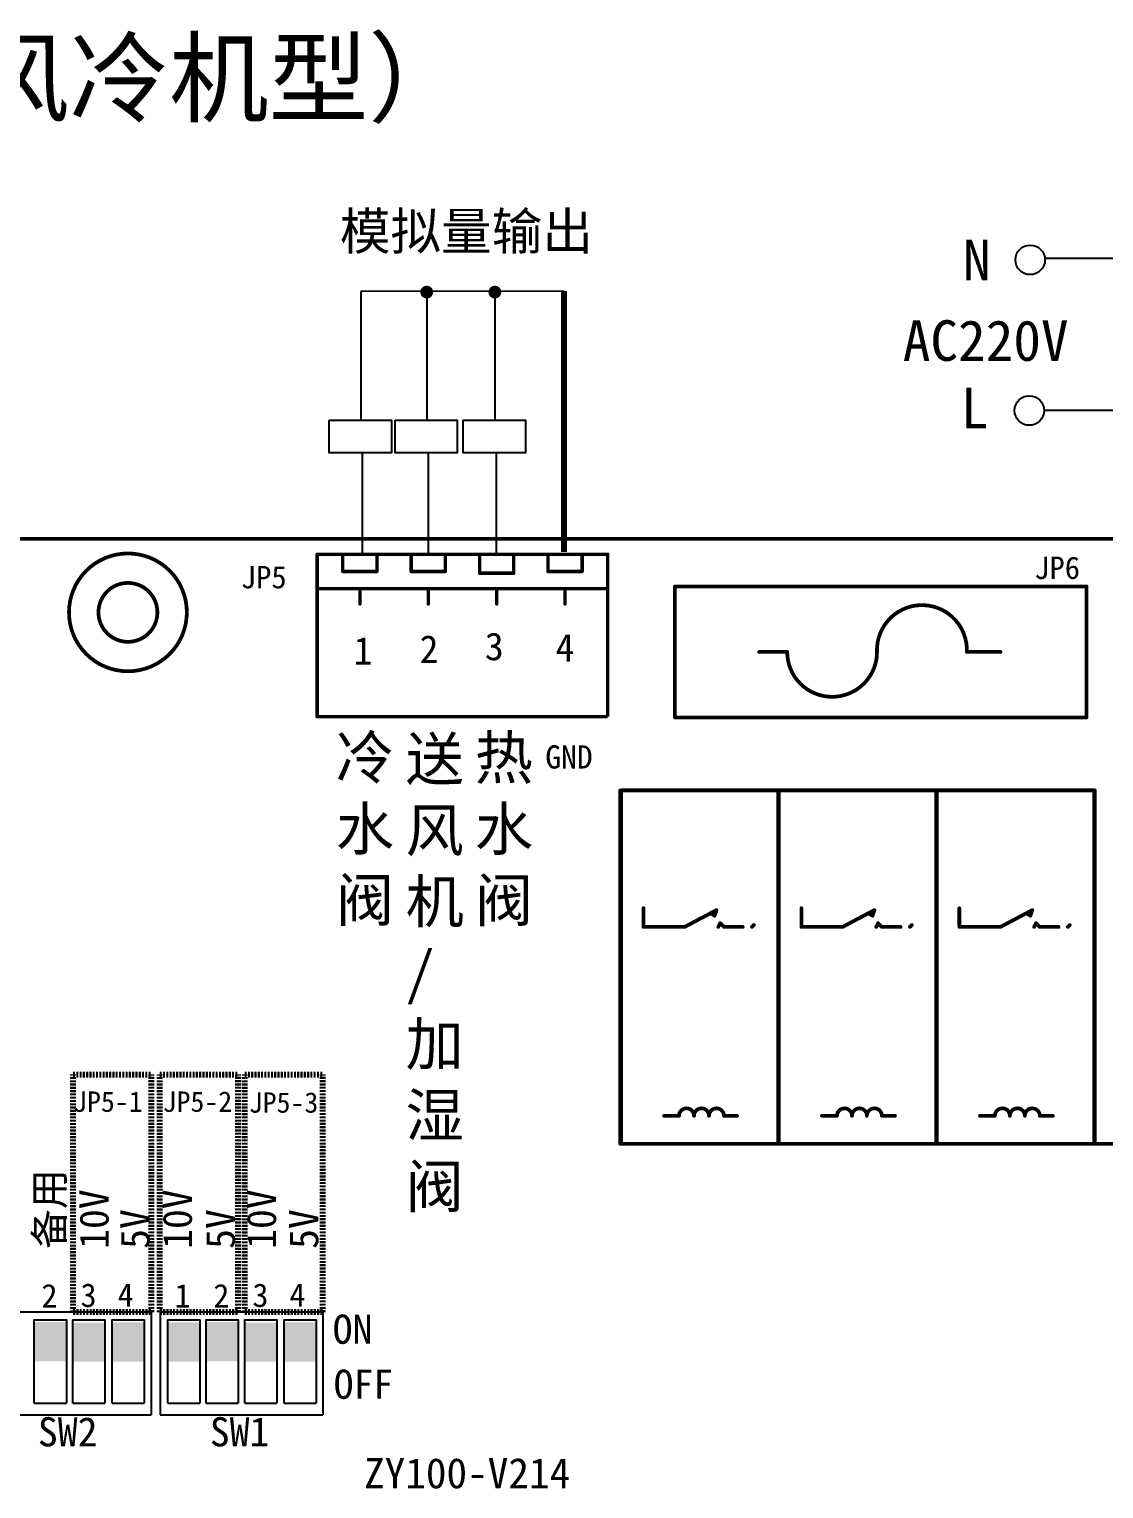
# Model space of a CAD drawing. Header units: millimetres. Extents: x -277 to 107, y 1682 to 1883.
# Drawn here: x -53.8 to 19.7, y 1782.7 to 1882.6 of the extents above; entities that cross this region are included whole.
import ezdxf
from ezdxf.enums import TextEntityAlignment as Align

# ---------------------------------------------------------------- set-up
doc = ezdxf.new("R2010")
doc.units = ezdxf.units.MM
doc.linetypes.add('ACAD_ISO07W100', pattern=[3, 0, -3])
doc.linetypes.add('HIDDEN2', pattern=[0.1875, 0.125, -0.0625])
for name, color, linetype in [('BOTTOMSOLDER', 250, 'Continuous'), ('KEEPOUTLAYER', 250, 'Continuous'), ('MECHANICAL1', 251, 'Continuous'), ('TOPOVERLAY', 250, 'Continuous')]:
    doc.layers.add(name, color=color, linetype=linetype)
doc.styles.get("Standard").update_dxf_attribs({"font": ''})
doc.styles.add('宋体', font='')
doc.styles.get('Standard').set_extended_font_data('SimSun')
doc.styles.get('宋体').set_extended_font_data('SimSun')

msp = doc.modelspace()

# ---------------------------------------------------------------- hatches: boundary and pattern name
h = msp.add_hatch(color=256)
edge = h.paths.add_edge_path()
edge.add_arc((-26.589, 1864.62), 0.442, 180, 540)
h = msp.add_hatch(color=256)
edge = h.paths.add_edge_path()
edge.add_arc((-21.928, 1864.62), 0.442, 180, 540)
for points in [[(-53.433, 1794.107), (-51.239, 1794.107), (-51.239, 1791.424), (-53.433, 1791.424)], [(-50.813, 1794.082), (-48.619, 1794.082), (-48.619, 1791.398), (-50.813, 1791.398)], [(-48.124, 1794.093), (-45.93, 1794.093), (-45.93, 1791.41), (-48.124, 1791.41)], [(-44.342, 1794.095), (-42.149, 1794.095), (-42.149, 1791.412), (-44.342, 1791.412)], [(-41.668, 1794.107), (-39.475, 1794.107), (-39.475, 1791.424), (-41.668, 1791.424)], [(-39.048, 1794.082), (-36.855, 1794.082), (-36.855, 1791.398), (-39.048, 1791.398)], [(-36.36, 1794.093), (-34.166, 1794.093), (-34.166, 1791.41), (-36.36, 1791.41)]]:
    msp.add_hatch(color=256).paths.add_polyline_path(points)

# ---------------------------------------------------------------- linework, layer by layer
for p, q in [((-45.499, 1794.786), (-56.632, 1794.786)), ((-45.454, 1794.792), (-45.454, 1787.772)), ((-33.735, 1794.786), (-44.868, 1794.786)), ((-44.823, 1794.792), (-44.823, 1787.772)), ((-33.69, 1794.792), (-33.69, 1787.772)), ((-56.587, 1787.772), (-45.454, 1787.772)), ((-53.447, 1788.571), (-51.248, 1788.571)), ((-50.81, 1788.571), (-48.611, 1788.571)), ((-48.122, 1788.571), (-45.922, 1788.571)), ((-44.823, 1787.772), (-33.69, 1787.772)), ((-44.313, 1788.571), (-42.114, 1788.571)), ((-41.683, 1788.571), (-39.484, 1788.571)), ((-39.046, 1788.571), (-36.847, 1788.571)), ((-36.357, 1788.571), (-34.158, 1788.571))]:
    msp.add_line(p, q)
for points in [[(-53.447, 1788.571), (-53.447, 1794.269), (-51.248, 1794.269), (-51.248, 1788.571)], [(-50.81, 1788.571), (-50.81, 1794.269), (-48.611, 1794.269), (-48.611, 1788.571)], [(-48.122, 1788.571), (-48.122, 1794.269), (-45.922, 1794.269), (-45.922, 1788.571)], [(-44.313, 1788.571), (-44.313, 1794.269), (-42.114, 1794.269), (-42.114, 1788.571)], [(-41.683, 1788.571), (-41.683, 1794.269), (-39.484, 1794.269), (-39.484, 1788.571)], [(-39.046, 1788.571), (-39.046, 1794.269), (-36.847, 1794.269), (-36.847, 1788.571)], [(-36.357, 1788.571), (-36.357, 1794.269), (-34.158, 1794.269), (-34.158, 1788.571)]]:
    msp.add_lwpolyline(points)
at = {"layer": 'BOTTOMSOLDER', "color": 0, "linetype": 'Continuous'}
for p, q in [((43.797, 1866.914), (15.707, 1866.914)), ((-17.195, 1864.689), (-31.095, 1864.656)), ((-31.095, 1864.656), (-31.095, 1855.842)), ((-26.592, 1864.656), (-26.592, 1855.842)), ((-21.932, 1864.656), (-21.932, 1855.842)), ((15.693, 1856.532), (23.713, 1856.532)), ((-30.978, 1846.757), (-30.978, 1853.547)), ((-26.475, 1846.757), (-26.475, 1853.547)), ((-21.815, 1846.757), (-21.815, 1853.547))]:
    msp.add_line(p, q, dxfattribs=at)
at = {"layer": 'BOTTOMSOLDER', "color": 0, "linetype": 'Continuous', "lineweight": 80}
msp.add_lwpolyline([(-17.195, 1846.845), (-17.195, 1864.689)], dxfattribs=at)
at = {"layer": 'BOTTOMSOLDER', "color": 0, "linetype": 'Continuous'}
for points in [[(-33.262, 1855.857), (-29.002, 1855.857), (-29.002, 1853.626), (-33.262, 1853.626)], [(-28.759, 1855.857), (-24.5, 1855.857), (-24.5, 1853.626), (-28.759, 1853.626)], [(-24.099, 1855.857), (-19.839, 1855.857), (-19.839, 1853.626), (-24.099, 1853.626)]]:
    msp.add_lwpolyline(points, close=True, dxfattribs=at)
at = {"layer": 'BOTTOMSOLDER', "color": 0, "linetype": 'HIDDEN2', "lineweight": 80}
for points in [[(-45.48, 1794.786), (-50.791, 1794.786), (-50.791, 1811.058), (-45.435, 1811.06)], [(-45.435, 1794.792), (-45.435, 1811.06)], [(-39.545, 1794.786), (-44.856, 1794.786), (-44.856, 1811.058), (-39.5, 1811.06)], [(-39.5, 1794.792), (-39.5, 1811.06)], [(-33.735, 1794.786), (-39.046, 1794.786), (-39.046, 1811.058), (-33.69, 1811.06)], [(-33.69, 1794.792), (-33.69, 1811.06)]]:
    msp.add_lwpolyline(points, dxfattribs=at)
at = {"layer": 'BOTTOMSOLDER', "color": 0, "linetype": 'Continuous'}
for centre in [(14.71, 1866.828), (14.646, 1856.514)]:
    msp.add_circle(centre, 1.011, dxfattribs=at)
at = {"layer": 'KEEPOUTLAYER', "color": 0, "const_width": 0.256}
msp.add_lwpolyline([(-211.897, 1847.739), (82.529, 1847.739)], dxfattribs=at)
at = {"layer": 'KEEPOUTLAYER', "color": 0}
for points, const_width in [([(-43.006, 1842.697, 1), (-51.072, 1842.697, 1)], 0.256), ([(-51.136, 1842.697, 1), (-51.008, 1842.697, 1)], 0.128), ([(-43.07, 1842.697, 1), (-42.941, 1842.697, 1)], 0.128)]:
    msp.add_lwpolyline(points, format="xyb", close=True, dxfattribs=dict(at, const_width=const_width))
at = {"layer": 'MECHANICAL1', "color": 0}
for points, const_width in [([(-45.022, 1842.697, 1), (-49.055, 1842.697, 1)], 0.256), ([(-49.119, 1842.697, 1), (-48.991, 1842.697, 1)], 0.128), ([(-45.086, 1842.697, 1), (-44.958, 1842.697, 1)], 0.128)]:
    msp.add_lwpolyline(points, format="xyb", close=True, dxfattribs=dict(at, const_width=const_width))
at = {"layer": 'TOPOVERLAY', "color": 0}
for points, const_width in [([(-34.148, 1846.667, 1), (-34.031, 1846.667, 1)], 0.117), ([(-34.148, 1846.667, 1), (-34.031, 1846.667, 1)], 0.117), ([(-32.393, 1846.667, 1), (-32.276, 1846.667, 1)], 0.117), ([(-30.053, 1846.667, 1), (-29.936, 1846.667, 1)], 0.117), ([(-27.713, 1846.667, 1), (-27.596, 1846.667, 1)], 0.117), ([(-25.373, 1846.667, 1), (-25.256, 1846.667, 1)], 0.117), ([(-23.033, 1846.55, 1), (-22.916, 1846.55, 1)], 0.117), ([(-20.693, 1846.55, 1), (-20.576, 1846.55, 1)], 0.117), ([(-18.353, 1846.667, 1), (-18.236, 1846.667, 1)], 0.117), ([(-16.013, 1846.667, 1), (-15.896, 1846.667, 1)], 0.117), ([(-14.258, 1846.667, 1), (-14.141, 1846.667, 1)], 0.117), ([(-14.258, 1846.667, 1), (-14.141, 1846.667, 1)], 0.117), ([(-32.393, 1845.497, 1), (-32.276, 1845.497, 1)], 0.117), ([(-32.393, 1845.497, 1), (-32.276, 1845.497, 1)], 0.117), ([(-30.053, 1845.497, 1), (-29.936, 1845.497, 1)], 0.117), ([(-30.053, 1845.497, 1), (-29.936, 1845.497, 1)], 0.117), ([(-27.713, 1845.497, 1), (-27.596, 1845.497, 1)], 0.117), ([(-27.713, 1845.497, 1), (-27.596, 1845.497, 1)], 0.117), ([(-25.373, 1845.497, 1), (-25.256, 1845.497, 1)], 0.117), ([(-25.373, 1845.497, 1), (-25.256, 1845.497, 1)], 0.117), ([(-18.353, 1845.497, 1), (-18.236, 1845.497, 1)], 0.117), ([(-18.353, 1845.497, 1), (-18.236, 1845.497, 1)], 0.117), ([(-16.013, 1845.497, 1), (-15.896, 1845.497, 1)], 0.117), ([(-16.013, 1845.497, 1), (-15.896, 1845.497, 1)], 0.117), ([(-23.033, 1845.38, 1), (-22.916, 1845.38, 1)], 0.117), ([(-23.033, 1845.38, 1), (-22.916, 1845.38, 1)], 0.117), ([(-20.693, 1845.38, 1), (-20.576, 1845.38, 1)], 0.117), ([(-20.693, 1845.38, 1), (-20.576, 1845.38, 1)], 0.117), ([(-9.669, 1844.47, 1), (-9.541, 1844.47, 1)], 0.128), ([(-9.669, 1844.47, 1), (-9.541, 1844.47, 1)], 0.128), ([(18.503, 1844.47, 1), (18.632, 1844.47, 1)], 0.128), ([(18.503, 1844.47, 1), (18.632, 1844.47, 1)], 0.128), ([(-34.148, 1844.327, 1), (-34.031, 1844.327, 1)], 0.117), ([(-31.223, 1844.327, 1), (-31.106, 1844.327, 1)], 0.117), ([(-26.543, 1844.327, 1), (-26.426, 1844.327, 1)], 0.117), ([(-21.863, 1844.327, 1), (-21.746, 1844.327, 1)], 0.117), ([(-17.183, 1844.327, 1), (-17.066, 1844.327, 1)], 0.117), ([(-14.258, 1844.327, 1), (-14.141, 1844.327, 1)], 0.117), ([(-31.223, 1843.274, 1), (-31.106, 1843.274, 1)], 0.117), ([(-26.543, 1843.274, 1), (-26.426, 1843.274, 1)], 0.117), ([(-21.863, 1843.274, 1), (-21.746, 1843.274, 1)], 0.117), ([(-17.183, 1843.274, 1), (-17.066, 1843.274, 1)], 0.117), ([(-3.906, 1839.988, 1), (-3.778, 1839.988, 1)], 0.128), ([(-1.985, 1839.988, 1), (-1.857, 1839.988, 1)], 0.128), ([(-1.985, 1839.988, 1), (-1.857, 1839.988, 1)], 0.128), ([(4.161, 1839.988, 1), (4.289, 1839.988, 1)], 0.128), ([(4.161, 1839.988, 1), (4.289, 1839.988, 1)], 0.128), ([(10.308, 1839.988, 1), (10.436, 1839.988, 1)], 0.128), ([(10.308, 1839.988, 1), (10.436, 1839.988, 1)], 0.128), ([(12.613, 1839.988, 1), (12.741, 1839.988, 1)], 0.128), ([(-34.148, 1835.552, 1), (-34.031, 1835.552, 1)], 0.117), ([(-34.148, 1835.552, 1), (-34.031, 1835.552, 1)], 0.117), ([(-9.669, 1835.506, 1), (-9.541, 1835.506, 1)], 0.128), ([(-9.669, 1835.506, 1), (-9.541, 1835.506, 1)], 0.128), ([(18.503, 1835.506, 1), (18.632, 1835.506, 1)], 0.128), ([(18.503, 1835.506, 1), (18.632, 1835.506, 1)], 0.128), ([(-13.408, 1830.512, 1), (-13.28, 1830.512, 1)], 0.128), ([(-13.408, 1830.512, 1), (-13.28, 1830.512, 1)], 0.128), ([(-13.357, 1830.512, 1), (-13.229, 1830.512, 1)], 0.128), ([(-13.357, 1830.512, 1), (-13.229, 1830.512, 1)], 0.128), ([(-2.6, 1830.512, 1), (-2.472, 1830.512, 1)], 0.128), ([(-2.6, 1830.512, 1), (-2.472, 1830.512, 1)], 0.128), ([(-2.549, 1830.512, 1), (-2.421, 1830.512, 1)], 0.128), ([(-2.549, 1830.512, 1), (-2.421, 1830.512, 1)], 0.128), ([(8.208, 1830.512, 1), (8.336, 1830.512, 1)], 0.128), ([(8.208, 1830.512, 1), (8.336, 1830.512, 1)], 0.128), ([(8.259, 1830.512, 1), (8.387, 1830.512, 1)], 0.128), ([(8.259, 1830.512, 1), (8.387, 1830.512, 1)], 0.128), ([(19.016, 1830.512, 1), (19.144, 1830.512, 1)], 0.128), ([(19.016, 1830.512, 1), (19.144, 1830.512, 1)], 0.128), ([(19.067, 1830.512, 1), (19.195, 1830.512, 1)], 0.128), ([(19.067, 1830.512, 1), (19.195, 1830.512, 1)], 0.128), ([(-11.82, 1822.445, 1), (-11.692, 1822.445, 1)], 0.128), ([(-7.232, 1822.101, 1), (-7.104, 1822.101, 1)], 0.128), ([(-6.954, 1821.933, 1), (-6.826, 1821.933, 1)], 0.128), ([(-6.954, 1821.933, 1), (-6.826, 1821.933, 1)], 0.128), ([(-6.826, 1822.317, 1), (-6.698, 1822.317, 1)], 0.128), ([(-6.826, 1822.317, 1), (-6.698, 1822.317, 1)], 0.128), ([(-1.012, 1822.445, 1), (-0.884, 1822.445, 1)], 0.128), ([(3.575, 1822.101, 1), (3.703, 1822.101, 1)], 0.128), ([(3.854, 1821.933, 1), (3.982, 1821.933, 1)], 0.128), ([(3.854, 1821.933, 1), (3.982, 1821.933, 1)], 0.128), ([(3.982, 1822.317, 1), (4.11, 1822.317, 1)], 0.128), ([(3.982, 1822.317, 1), (4.11, 1822.317, 1)], 0.128), ([(9.796, 1822.445, 1), (9.924, 1822.445, 1)], 0.128), ([(14.383, 1822.101, 1), (14.511, 1822.101, 1)], 0.128), ([(14.662, 1821.933, 1), (14.79, 1821.933, 1)], 0.128), ([(14.662, 1821.933, 1), (14.79, 1821.933, 1)], 0.128), ([(14.79, 1822.317, 1), (14.918, 1822.317, 1)], 0.128), ([(14.79, 1822.317, 1), (14.918, 1822.317, 1)], 0.128), ([(-11.82, 1821.292, 1), (-11.692, 1821.292, 1)], 0.128), ([(-11.82, 1821.164, 1), (-11.692, 1821.164, 1)], 0.128), ([(-9.003, 1821.164, 1), (-8.875, 1821.164, 1)], 0.128), ([(-9.003, 1821.164, 1), (-8.875, 1821.164, 1)], 0.128), ([(-6.698, 1821.164, 1), (-6.57, 1821.164, 1)], 0.128), ([(-6.57, 1821.42, 1), (-6.442, 1821.42, 1)], 0.128), ([(-6.57, 1821.42, 1), (-6.442, 1821.42, 1)], 0.128), ([(-6.314, 1821.164, 1), (-6.186, 1821.164, 1)], 0.128), ([(-6.314, 1821.164, 1), (-6.186, 1821.164, 1)], 0.128), ([(-5.033, 1821.164, 1), (-4.905, 1821.164, 1)], 0.128), ([(-4.393, 1821.164, 1), (-4.265, 1821.164, 1)], 0.128), ([(-4.265, 1821.292, 1), (-4.137, 1821.292, 1)], 0.128), ([(-1.012, 1821.292, 1), (-0.884, 1821.292, 1)], 0.128), ([(-1.012, 1821.164, 1), (-0.884, 1821.164, 1)], 0.128), ([(1.805, 1821.164, 1), (1.933, 1821.164, 1)], 0.128), ([(1.805, 1821.164, 1), (1.933, 1821.164, 1)], 0.128), ([(4.11, 1821.164, 1), (4.238, 1821.164, 1)], 0.128), ([(4.238, 1821.42, 1), (4.366, 1821.42, 1)], 0.128), ([(4.238, 1821.42, 1), (4.366, 1821.42, 1)], 0.128), ([(4.494, 1821.164, 1), (4.622, 1821.164, 1)], 0.128), ([(4.494, 1821.164, 1), (4.622, 1821.164, 1)], 0.128), ([(5.775, 1821.164, 1), (5.903, 1821.164, 1)], 0.128), ([(6.415, 1821.164, 1), (6.543, 1821.164, 1)], 0.128), ([(6.543, 1821.292, 1), (6.671, 1821.292, 1)], 0.128), ([(9.796, 1821.292, 1), (9.924, 1821.292, 1)], 0.128), ([(9.796, 1821.164, 1), (9.924, 1821.164, 1)], 0.128), ([(12.613, 1821.164, 1), (12.741, 1821.164, 1)], 0.128), ([(12.613, 1821.164, 1), (12.741, 1821.164, 1)], 0.128), ([(14.918, 1821.164, 1), (15.046, 1821.164, 1)], 0.128), ([(15.046, 1821.42, 1), (15.174, 1821.42, 1)], 0.128), ([(15.046, 1821.42, 1), (15.174, 1821.42, 1)], 0.128), ([(15.302, 1821.164, 1), (15.43, 1821.164, 1)], 0.128), ([(15.302, 1821.164, 1), (15.43, 1821.164, 1)], 0.128), ([(16.583, 1821.164, 1), (16.711, 1821.164, 1)], 0.128), ([(17.223, 1821.164, 1), (17.351, 1821.164, 1)], 0.128), ([(17.351, 1821.292, 1), (17.479, 1821.292, 1)], 0.128), ([(-10.411, 1808.231, 1), (-10.283, 1808.231, 1)], 0.128), ([(-9.387, 1808.231, 1), (-9.259, 1808.231, 1)], 0.128), ([(-9.387, 1808.231, 1), (-9.259, 1808.231, 1)], 0.128), ([(-8.362, 1808.231, 1), (-8.234, 1808.231, 1)], 0.128), ([(-8.362, 1808.231, 1), (-8.234, 1808.231, 1)], 0.128), ([(-7.338, 1808.231, 1), (-7.21, 1808.231, 1)], 0.128), ([(-7.338, 1808.231, 1), (-7.21, 1808.231, 1)], 0.128), ([(-6.314, 1808.231, 1), (-6.186, 1808.231, 1)], 0.128), ([(-6.314, 1808.231, 1), (-6.186, 1808.231, 1)], 0.128), ([(-5.417, 1808.231, 1), (-5.289, 1808.231, 1)], 0.128), ([(0.397, 1808.231, 1), (0.525, 1808.231, 1)], 0.128), ([(1.421, 1808.231, 1), (1.549, 1808.231, 1)], 0.128), ([(1.421, 1808.231, 1), (1.549, 1808.231, 1)], 0.128), ([(2.445, 1808.231, 1), (2.573, 1808.231, 1)], 0.128), ([(2.445, 1808.231, 1), (2.573, 1808.231, 1)], 0.128), ([(3.47, 1808.231, 1), (3.598, 1808.231, 1)], 0.128), ([(3.47, 1808.231, 1), (3.598, 1808.231, 1)], 0.128), ([(4.494, 1808.231, 1), (4.622, 1808.231, 1)], 0.128), ([(4.494, 1808.231, 1), (4.622, 1808.231, 1)], 0.128), ([(5.391, 1808.231, 1), (5.519, 1808.231, 1)], 0.128), ([(11.204, 1808.231, 1), (11.332, 1808.231, 1)], 0.128), ([(12.229, 1808.231, 1), (12.357, 1808.231, 1)], 0.128), ([(12.229, 1808.231, 1), (12.357, 1808.231, 1)], 0.128), ([(13.253, 1808.231, 1), (13.381, 1808.231, 1)], 0.128), ([(13.253, 1808.231, 1), (13.381, 1808.231, 1)], 0.128), ([(14.278, 1808.231, 1), (14.406, 1808.231, 1)], 0.128), ([(14.278, 1808.231, 1), (14.406, 1808.231, 1)], 0.128), ([(15.302, 1808.231, 1), (15.43, 1808.231, 1)], 0.128), ([(15.302, 1808.231, 1), (15.43, 1808.231, 1)], 0.128), ([(16.198, 1808.231, 1), (16.327, 1808.231, 1)], 0.128), ([(-13.408, 1806.31, 1), (-13.28, 1806.31, 1)], 0.128), ([(-13.408, 1806.31, 1), (-13.28, 1806.31, 1)], 0.128), ([(-13.357, 1806.31, 1), (-13.229, 1806.31, 1)], 0.128), ([(-13.357, 1806.31, 1), (-13.229, 1806.31, 1)], 0.128), ([(-2.6, 1806.31, 1), (-2.472, 1806.31, 1)], 0.128), ([(-2.6, 1806.31, 1), (-2.472, 1806.31, 1)], 0.128), ([(-2.549, 1806.31, 1), (-2.421, 1806.31, 1)], 0.128), ([(-2.549, 1806.31, 1), (-2.421, 1806.31, 1)], 0.128), ([(8.208, 1806.31, 1), (8.336, 1806.31, 1)], 0.128), ([(8.208, 1806.31, 1), (8.336, 1806.31, 1)], 0.128), ([(8.259, 1806.31, 1), (8.387, 1806.31, 1)], 0.128), ([(8.259, 1806.31, 1), (8.387, 1806.31, 1)], 0.128), ([(19.016, 1806.31, 1), (19.144, 1806.31, 1)], 0.128), ([(19.016, 1806.31, 1), (19.144, 1806.31, 1)], 0.128), ([(19.067, 1806.31, 1), (19.195, 1806.31, 1)], 0.128), ([(19.067, 1806.31, 1), (19.195, 1806.31, 1)], 0.128)]:
    msp.add_lwpolyline(points, format="xyb", close=True, dxfattribs=dict(at, const_width=const_width))
for points, const_width in [([(-34.09, 1846.667), (-14.2, 1846.667)], 0.234), ([(-34.09, 1835.552), (-34.09, 1846.667)], 0.234), ([(-32.335, 1845.497), (-32.335, 1846.667)], 0.234), ([(-29.995, 1845.497), (-29.995, 1846.667)], 0.234), ([(-27.655, 1845.497), (-27.655, 1846.667)], 0.234), ([(-25.315, 1845.497), (-25.315, 1846.667)], 0.234), ([(-22.975, 1845.38), (-22.975, 1846.55)], 0.234), ([(-20.635, 1845.38), (-20.635, 1846.55)], 0.234), ([(-18.295, 1845.497), (-18.295, 1846.667)], 0.234), ([(-15.955, 1845.497), (-15.955, 1846.667)], 0.234), ([(-14.2, 1835.552), (-14.2, 1846.667)], 0.234), ([(-32.335, 1845.497), (-29.995, 1845.497)], 0.234), ([(-27.655, 1845.497), (-25.315, 1845.497)], 0.234), ([(-18.295, 1845.497), (-15.955, 1845.497)], 0.234), ([(-22.975, 1845.38), (-20.635, 1845.38)], 0.234), ([(-9.605, 1844.47), (18.567, 1844.47)], 0.256), ([(-9.605, 1835.506), (-9.605, 1844.47)], 0.256), ([(18.567, 1835.506), (18.567, 1844.47)], 0.256), ([(-34.09, 1844.327), (-14.2, 1844.327)], 0.234), ([(-31.165, 1843.274), (-31.165, 1844.327)], 0.234), ([(-26.485, 1843.274), (-26.485, 1844.327)], 0.234), ([(-21.805, 1843.274), (-21.805, 1844.327)], 0.234), ([(-17.125, 1843.274), (-17.125, 1844.327)], 0.234), ([(-3.842, 1839.988), (-1.921, 1839.988)], 0.256), ([(10.372, 1839.988), (12.677, 1839.988)], 0.256), ([(-34.09, 1835.552), (-14.2, 1835.552)], 0.234), ([(-9.605, 1835.506), (18.567, 1835.506)], 0.256), ([(-13.344, 1806.31), (-13.344, 1830.512)], 0.256), ([(-13.293, 1830.512), (-2.536, 1830.512)], 0.256), ([(-13.293, 1806.31), (-13.293, 1830.512)], 0.256), ([(-2.536, 1806.31), (-2.536, 1830.512)], 0.256), ([(-2.485, 1806.31), (-2.485, 1830.512)], 0.256), ([(-2.485, 1830.512), (8.272, 1830.512)], 0.256), ([(8.272, 1806.31), (8.272, 1830.512)], 0.256), ([(8.323, 1830.512), (19.08, 1830.512)], 0.256), ([(8.323, 1806.31), (8.323, 1830.512)], 0.256), ([(19.08, 1806.31), (19.08, 1830.512)], 0.256), ([(19.131, 1806.31), (19.131, 1830.512)], 0.256), ([(-11.756, 1821.292), (-11.756, 1822.445)], 0.256), ([(-8.939, 1821.164), (-6.762, 1822.317)], 0.256), ([(-7.168, 1822.101), (-6.89, 1821.933)], 0.256), ([(-6.89, 1821.933), (-6.762, 1822.317)], 0.256), ([(-0.948, 1821.292), (-0.948, 1822.445)], 0.256), ([(1.869, 1821.164), (4.046, 1822.317)], 0.256), ([(3.639, 1822.101), (3.918, 1821.933)], 0.256), ([(3.918, 1821.933), (4.046, 1822.317)], 0.256), ([(9.86, 1821.292), (9.86, 1822.445)], 0.256), ([(12.677, 1821.164), (14.854, 1822.317)], 0.256), ([(14.447, 1822.101), (14.726, 1821.933)], 0.256), ([(14.726, 1821.933), (14.854, 1822.317)], 0.256), ([(-11.756, 1821.164), (-8.939, 1821.164)], 0.256), ([(-6.634, 1821.164), (-6.506, 1821.42)], 0.256), ([(-6.506, 1821.42), (-6.25, 1821.164)], 0.256), ([(-6.25, 1821.164), (-4.969, 1821.164)], 0.256), ([(-4.329, 1821.164), (-4.201, 1821.292)], 0.256), ([(-0.948, 1821.164), (1.869, 1821.164)], 0.256), ([(4.174, 1821.164), (4.302, 1821.42)], 0.256), ([(4.302, 1821.42), (4.558, 1821.164)], 0.256), ([(4.558, 1821.164), (5.839, 1821.164)], 0.256), ([(6.479, 1821.164), (6.607, 1821.292)], 0.256), ([(9.86, 1821.164), (12.677, 1821.164)], 0.256), ([(14.982, 1821.164), (15.11, 1821.42)], 0.256), ([(15.11, 1821.42), (15.366, 1821.164)], 0.256), ([(15.366, 1821.164), (16.647, 1821.164)], 0.256), ([(17.287, 1821.164), (17.415, 1821.292)], 0.256), ([(-10.347, 1808.231), (-9.323, 1808.231)], 0.256), ([(-6.25, 1808.231), (-5.353, 1808.231)], 0.256), ([(0.461, 1808.231), (1.485, 1808.231)], 0.256), ([(4.558, 1808.231), (5.455, 1808.231)], 0.256), ([(11.268, 1808.231), (12.293, 1808.231)], 0.256), ([(15.366, 1808.231), (16.263, 1808.231)], 0.256), ([(-13.293, 1806.31), (-2.536, 1806.31)], 0.256), ([(-2.485, 1806.31), (8.272, 1806.31)], 0.256), ([(8.323, 1806.31), (19.08, 1806.31)], 0.256), ([(19.131, 1806.31), (29.888, 1806.31)], 0.256)]:
    msp.add_lwpolyline(points, dxfattribs=dict(at, const_width=const_width))
at = {"layer": 'TOPOVERLAY', "color": 0, "const_width": 0.256}
for points in [[(4.225, 1839.988, -1.042534), (10.372, 1839.988)], [(4.225, 1839.988, -1), (-1.921, 1839.988)], [(-9.323, 1808.231, -1), (-8.298, 1808.231)], [(-8.298, 1808.231, -1), (-7.274, 1808.231)], [(-7.274, 1808.231, -1), (-6.25, 1808.231)], [(1.485, 1808.231, -1), (2.509, 1808.231)], [(2.509, 1808.231, -1), (3.534, 1808.231)], [(3.534, 1808.231, -1), (4.558, 1808.231)], [(12.293, 1808.231, -1), (13.317, 1808.231)], [(13.317, 1808.231, -1), (14.342, 1808.231)], [(14.342, 1808.231, -1), (15.366, 1808.231)]]:
    msp.add_lwpolyline(points, format="xyb", dxfattribs=at)

# ---------------------------------------------------------------- texts
msp.add_text('恒温恒湿机.螺杆（风冷机型）', height=5).set_placement((-115.826, 1876.782))
at = {"linetype": 'ACAD_ISO07W100', "style": '宋体'}
for s, height, p in [('JP5-1', 1.3982, (-50.788, 1808.503)), ('JP5-2', 1.3982, (-44.66, 1808.503)), ('JP5-3', 1.3982, (-38.767, 1808.445)), ('ON', 1.9975, (-33.025, 1792.627)), ('OFF', 1.9975, (-32.958, 1788.858)), ('SW2', 1.9975, (-53.198, 1785.603)), ('SW1', 1.9975, (-41.434, 1785.603))]:
    msp.add_text(s, height=height, dxfattribs=at).set_placement(p)
for s, p in [('备用', (-51.415, 1799.123)), ('10V', (-48.36, 1799.123)), ('10V', (-42.662, 1799.123)), ('10V', (-36.901, 1799.123)), ('5V', (-45.553, 1799.123)), ('5V', (-39.708, 1799.123)), ('5V', (-34.009, 1799.123))]:
    msp.add_text(s, height=1.9975, rotation=90, dxfattribs=at).set_placement(p)
at = {"linetype": 'ACAD_ISO07W100'}
for s, p in [('2', (-51.86, 1796.721)), ('3', (-49.184, 1796.758)), ('4', (-46.65, 1796.772)), ('1', (-42.752, 1796.72)), ('2', (-40.096, 1796.721)), ('3', (-37.42, 1796.758)), ('4', (-34.886, 1796.772))]:
    msp.add_text(s, height=1.613, dxfattribs=at).set_placement(p, align=Align.TOP_RIGHT)
at = {"layer": 'BOTTOMSOLDER', "color": 0, "linetype": 'Continuous', "attachment_point": 1}
for s, insert, char_height, width in [('{\\fSimSun|b0|i0|c134|p54;模拟量输出}', (-32.54, 1870.059), 2.54061, 23.85153), ('N', (10.114, 1868.212), 2.781, 0.9424), ('AC220V', (5.988, 1862.694), 2.7807, 0.9424), ('L', (9.965, 1858.072), 2.781, 0.9424), ('{\\fSimSun|b0|i0|c134|p54;冷水阀}', (-32.814, 1834.224), 2.925, 0.86105), ('{\\fSimSun|b0|i0|c134|p54;热水阀}', (-23.305, 1834.211), 2.925, 0.86105), ('{\\fSimSun|b0|i0|c134|p54;送风机\\P/\\P加湿阀}', (-28.039, 1834.122), 2.925, 0.86105)]:
    msp.add_mtext(s, dxfattribs=dict(at, insert=insert, char_height=char_height, width=width))
at = {"layer": 'TOPOVERLAY', "color": 0}
for s, height, p in [('JP5', 1.5367, (-39.313, 1844.342)), ('JP6', 1.5367, (14.982, 1844.982)), ('1 ', 1.8954, (-31.596, 1839.118)), ('2', 1.895, (-27.073, 1839.237)), ('3', 1.895, (-22.61, 1839.423)), ('4', 1.895, (-17.775, 1839.33)), ('GND', 1.5876, (-18.473, 1832.007)), ('ZY100-V214', 2.0745, (-30.882, 1782.732))]:
    msp.add_text(s, height=height, dxfattribs=at).set_placement(p)

doc.saveas('drawing.dxf')
